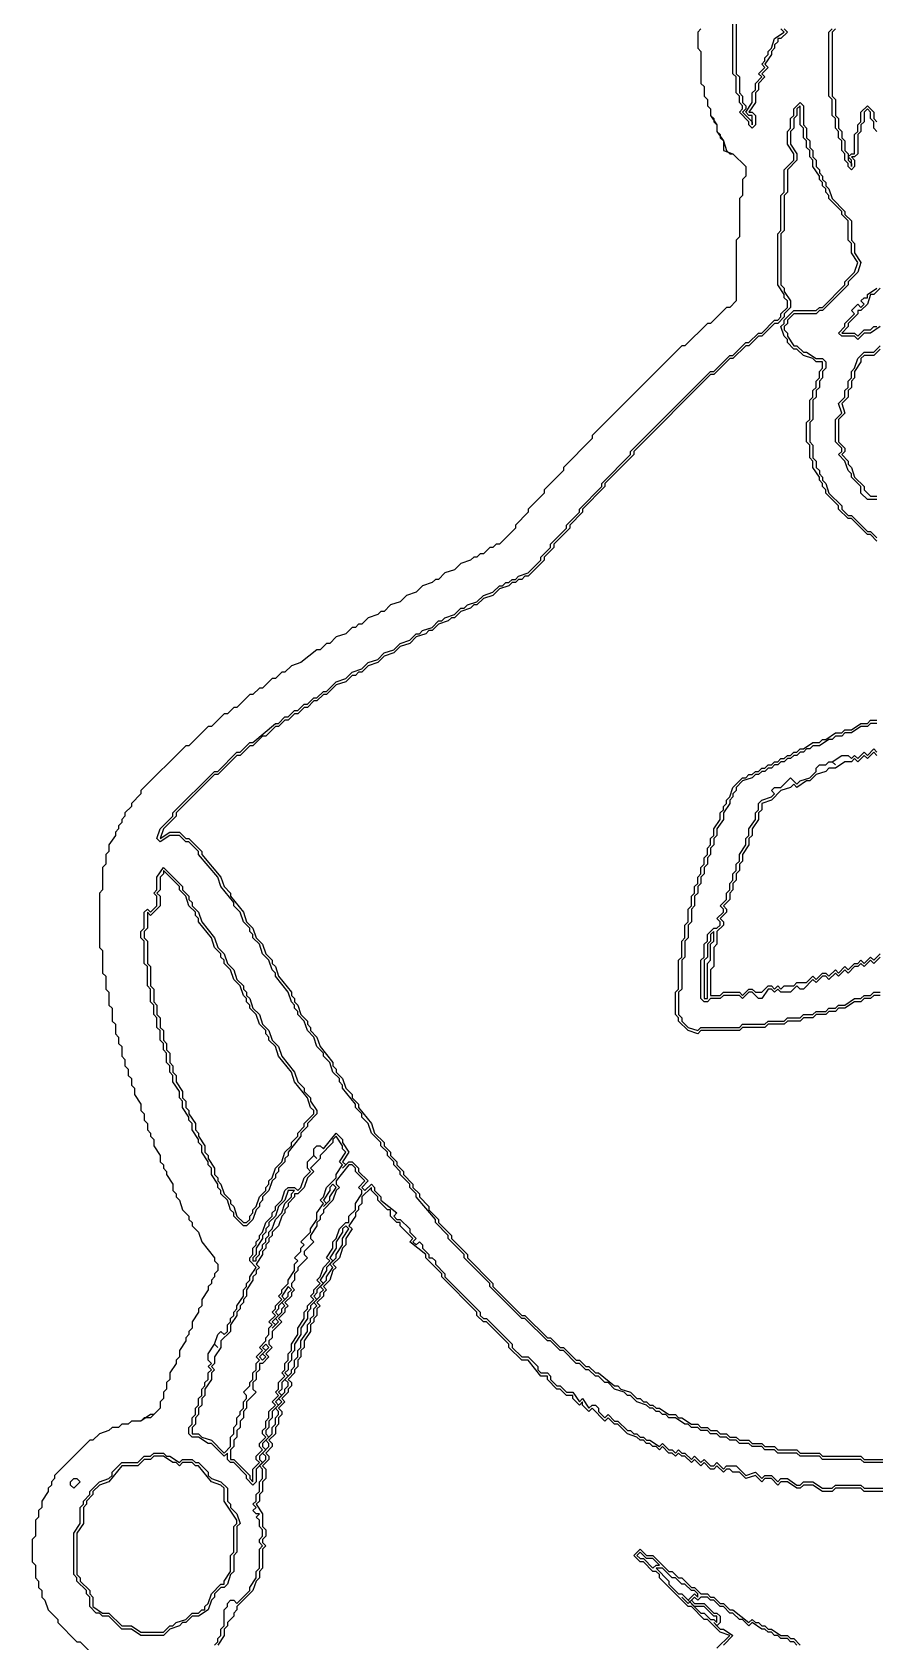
# Model space of a CAD drawing. Header units: millimetres. Extents: x 2 to 58.7, y 4.1 to 84.
# Drawn here: x 5.21 to 21.17, y 26.06 to 56.55 of the extents above; entities that cross this region are included whole.
import ezdxf

# ---------------------------------------------------------------- set-up
doc = ezdxf.new("R2010")
doc.units = ezdxf.units.MM
for name, color, linetype, true_color in [('CUT_OUTER', 1, 'Continuous', 0xa7a7a7), ('FILL_BLUE', 6, 'Continuous', 0x196fc6), ('FILL_HAIR', 5, 'Continuous', 0x905530), ('FILL_WHITE', 4, 'Continuous', 0xf5f3f0), ('RAISED_METAL', 2, 'Continuous', 0xa7a7a7)]:
    doc.layers.add(name, color=color, linetype=linetype, true_color=true_color)

msp = doc.modelspace()

# ---------------------------------------------------------------- linework, layer by layer
at = {"layer": 'CUT_OUTER'}
msp.add_lwpolyline([(17.877, 56.606), (17.816, 56.545), (17.816, 56.242), (17.877, 56.182), (17.877, 55.576), (17.937, 55.515), (17.937, 55.333), (17.998, 55.273), (17.998, 55.152), (18.059, 55.091), (18.059, 54.97), (18.119, 54.909), (18.119, 54.848), (18.18, 54.788), (18.18, 54.667), (18.301, 54.485), (18.301, 54.303), (18.483, 54.242), (18.725, 54), (18.725, 53.818), (18.665, 53.758), (18.665, 53.455), (18.604, 53.394), (18.604, 52.667), (18.543, 52.606), (18.543, 51.455), (18.422, 51.333), (18.362, 51.333), (18.059, 51.03), (17.998, 51.03), (17.574, 50.606), (17.513, 50.606), (15.817, 48.909), (15.817, 48.848), (15.271, 48.303), (15.271, 48.242), (14.908, 47.879), (14.908, 47.818), (14.605, 47.515), (14.605, 47.455), (14.362, 47.212), (14.362, 47.152), (14.059, 46.848), (13.999, 46.848), (13.938, 46.788), (13.877, 46.788), (13.756, 46.667), (13.696, 46.667), (13.635, 46.606), (13.574, 46.606), (13.514, 46.545), (13.332, 46.485), (13.211, 46.364), (13.029, 46.303), (12.908, 46.182), (12.847, 46.182), (12.787, 46.121), (12.605, 46.061), (12.484, 45.939), (12.302, 45.879), (12.181, 45.758), (11.999, 45.697), (11.878, 45.576), (11.817, 45.576), (11.756, 45.515), (11.575, 45.455), (11.453, 45.333), (11.393, 45.333), (11.332, 45.273), (11.272, 45.273), (11.15, 45.152), (10.969, 45.091), (10.847, 44.97), (10.787, 44.97), (10.666, 44.848), (10.605, 44.848), (10.302, 44.606), (10.12, 44.545), (9.999, 44.424), (9.939, 44.424), (9.817, 44.303), (9.757, 44.303), (9.575, 44.121), (9.514, 44.121), (9.393, 44), (9.333, 44), (9.09, 43.758), (9.03, 43.758), (8.908, 43.636), (8.848, 43.636), (8.605, 43.394), (8.545, 43.394), (8.181, 43.03), (8.121, 43.03), (7.272, 42.182), (7.272, 42.121), (7.09, 41.939), (7.09, 41.879), (6.969, 41.758), (6.969, 41.697), (6.909, 41.636), (6.909, 41.576), (6.848, 41.515), (6.848, 41.455), (6.787, 41.394), (6.787, 41.333), (6.666, 41.152), (6.666, 41.03), (6.606, 40.97), (6.606, 40.788), (6.545, 40.727), (6.545, 40.303), (6.484, 40.242), (6.484, 39.212), (6.545, 39.152), (6.545, 38.727), (6.606, 38.667), (6.606, 38.424), (6.666, 38.364), (6.666, 38.121), (6.727, 38.061), (6.727, 37.818), (6.787, 37.758), (6.787, 37.576), (6.848, 37.515), (6.848, 37.394), (6.909, 37.333), (6.909, 37.152), (6.969, 37.091), (6.969, 36.97), (7.03, 36.909), (7.03, 36.788), (7.09, 36.727), (7.09, 36.606), (7.151, 36.545), (7.151, 36.424), (7.272, 36.242), (7.272, 36.121), (7.333, 36.061), (7.333, 35.939), (7.393, 35.879), (7.393, 35.758), (7.454, 35.697), (7.454, 35.636), (7.515, 35.576), (7.515, 35.455), (7.636, 35.273), (7.636, 35.152), (7.696, 35.091), (7.696, 35.03), (7.757, 34.97), (7.757, 34.909), (7.878, 34.727), (7.878, 34.606), (7.939, 34.545), (7.939, 34.485), (7.999, 34.424), (8.06, 34.242), (8.181, 34.121), (8.181, 34.061), (8.242, 34), (8.242, 33.939), (8.363, 33.818), (8.424, 33.636), (8.666, 33.333), (8.666, 33.273), (8.727, 33.212), (8.727, 33.091), (8.666, 33.03), (8.666, 32.97), (8.605, 32.909), (8.605, 32.848), (8.545, 32.788), (8.545, 32.727), (8.424, 32.545), (8.424, 32.424), (8.363, 32.364), (8.363, 32.303), (8.242, 32.121), (8.242, 32), (8.181, 31.939), (8.181, 31.879), (8.121, 31.818), (8.121, 31.758), (7.999, 31.576), (7.999, 31.455), (7.939, 31.394), (7.939, 31.333), (7.818, 31.152), (7.818, 31.03), (7.757, 30.97), (7.757, 30.848), (7.696, 30.788), (7.696, 30.667), (7.636, 30.606), (7.636, 30.485), (7.515, 30.364), (7.454, 30.364), (7.272, 30.242), (7.09, 30.242), (7.03, 30.182), (6.909, 30.182), (6.848, 30.121), (6.727, 30.121), (6.666, 30.061), (6.484, 30), (6.363, 29.879), (6.303, 29.879), (5.636, 29.212), (5.636, 29.152), (5.575, 29.091), (5.575, 29.03), (5.515, 28.97), (5.515, 28.909), (5.394, 28.727), (5.394, 28.606), (5.333, 28.545), (5.333, 28.424), (5.272, 28.364), (5.272, 28.061), (5.212, 28), (5.212, 27.576), (5.272, 27.515), (5.272, 27.273), (5.333, 27.212), (5.333, 27.091), (5.394, 27.03), (5.394, 26.909), (5.454, 26.848), (5.515, 26.667), (5.697, 26.485), (5.697, 26.424), (6.06, 26.061), (6.121, 26.061), (6.303, 25.879)], dxfattribs=at)
at = {"layer": 'FILL_BLUE'}
for points in [[(21.27, 50.545), (21.149, 50.424), (20.967, 50.424), (20.907, 50.364), (20.907, 50.303), (20.786, 50.121), (20.786, 50), (20.725, 49.939), (20.725, 49.818), (20.664, 49.758), (20.664, 49.636), (20.543, 49.515), (20.604, 49.333), (20.483, 49.212), (20.483, 48.788), (20.604, 48.667), (20.604, 48.606), (20.543, 48.545), (20.664, 48.424), (20.664, 48.364), (20.725, 48.303), (20.786, 48.121), (20.967, 47.939), (20.967, 47.879), (21.089, 47.758), (21.21, 47.758)], [(21.21, 42.848), (21.149, 42.909), (21.028, 42.788), (20.967, 42.848), (20.846, 42.727), (20.786, 42.788), (20.725, 42.727), (20.604, 42.727), (20.422, 42.606), (20.301, 42.606), (20.24, 42.545), (20.058, 42.485), (19.937, 42.364), (19.877, 42.364), (19.695, 42.242), (19.634, 42.303), (19.574, 42.242), (19.392, 42.182), (19.21, 42), (19.028, 41.939), (19.028, 41.818), (18.968, 41.758), (18.968, 41.636), (18.846, 41.455), (18.846, 41.333), (18.786, 41.273), (18.786, 41.152), (18.665, 40.97), (18.665, 40.848), (18.604, 40.788), (18.604, 40.667), (18.543, 40.606), (18.543, 40.485), (18.483, 40.424), (18.483, 40.303), (18.422, 40.242), (18.422, 40.121), (18.301, 40), (18.362, 39.939), (18.362, 39.879), (18.24, 39.758), (18.301, 39.697), (18.301, 39.636), (18.18, 39.515), (18.18, 39.273), (18.119, 39.212), (18.119, 38.848), (18.059, 38.788), (18.059, 38.303), (18.24, 38.303), (18.301, 38.364), (18.604, 38.364), (18.665, 38.303), (18.786, 38.424), (18.846, 38.424), (18.907, 38.364), (19.028, 38.364), (19.149, 38.485), (19.21, 38.485), (19.271, 38.424), (19.331, 38.485), (19.392, 38.424), (19.452, 38.485), (19.634, 38.485), (19.695, 38.545), (19.877, 38.545), (19.998, 38.667), (20.058, 38.606), (20.18, 38.727), (20.24, 38.727), (20.301, 38.667), (20.422, 38.788), (20.483, 38.727), (20.604, 38.848), (20.664, 38.788), (20.786, 38.909), (20.846, 38.909), (20.907, 38.97), (20.967, 38.909), (21.089, 39.03), (21.149, 38.97), (21.27, 39.091)], [(21.392, 28.909), (20.967, 28.909), (20.907, 28.97), (20.422, 28.97), (20.361, 28.909), (20.18, 28.909), (19.998, 29.03), (19.816, 29.03), (19.755, 28.97), (19.695, 28.97), (19.513, 29.091), (19.392, 29.091), (19.331, 29.03), (19.21, 29.152), (19.089, 29.152), (19.028, 29.091), (18.907, 29.212), (18.725, 29.152), (18.604, 29.273), (18.483, 29.273), (18.422, 29.333), (18.362, 29.333), (18.301, 29.273), (18.18, 29.394), (18.119, 29.333), (18.059, 29.333), (17.937, 29.455), (17.877, 29.394), (17.756, 29.515), (17.695, 29.455), (17.574, 29.576), (17.513, 29.576), (17.453, 29.636), (17.392, 29.576), (17.331, 29.636), (17.271, 29.636), (17.15, 29.758), (17.089, 29.697), (17.029, 29.758), (16.968, 29.758), (16.907, 29.818), (16.847, 29.818), (16.786, 29.879), (16.726, 29.879), (16.665, 29.939), (16.483, 30), (16.301, 30.182), (16.241, 30.182), (16.12, 30.303), (16.059, 30.242), (15.817, 30.485), (15.756, 30.424), (15.635, 30.545), (15.635, 30.606), (15.574, 30.545), (15.453, 30.667), (15.453, 30.727), (15.332, 30.727), (15.211, 30.848), (15.15, 30.848), (14.968, 31.03), (14.968, 31.091), (14.847, 31.091), (14.605, 31.394), (14.483, 31.394), (14.241, 31.636), (14.241, 31.697), (13.817, 32.121), (13.756, 32.121), (13.635, 32.242), (13.635, 32.303), (12.968, 32.97), (12.968, 33.03), (12.665, 33.333), (12.665, 33.394), (12.362, 33.636), (12.423, 33.697), (12.181, 33.939), (12.181, 34), (12.12, 34), (11.999, 34.121), (11.999, 34.242), (11.938, 34.242), (11.756, 34.424), (11.756, 34.485), (11.635, 34.606), (11.635, 34.667), (11.453, 34.485), (11.453, 34.364), (11.393, 34.303), (11.393, 34.242), (11.332, 34.182), (11.332, 34.121), (11.211, 33.939), (11.272, 33.879), (11.15, 33.697), (11.15, 33.576), (11.09, 33.515), (11.029, 33.333), (10.908, 33.212), (10.969, 33.152), (10.908, 33.091), (10.847, 32.909), (10.726, 32.788), (10.787, 32.727), (10.726, 32.667), (10.726, 32.606), (10.605, 32.485), (10.666, 32.424), (10.605, 32.364), (10.605, 32.242), (10.544, 32.182), (10.544, 32.121), (10.484, 32.061), (10.484, 31.939), (10.363, 31.758), (10.363, 31.636), (10.302, 31.576), (10.302, 31.455), (10.241, 31.394), (10.241, 31.273), (10.181, 31.212), (10.181, 31.152), (10.06, 31.03), (10.12, 30.97), (10.12, 30.909), (10.06, 30.848), (10.06, 30.788), (9.939, 30.667), (9.999, 30.606), (9.878, 30.485), (9.939, 30.424), (9.939, 30.364), (9.878, 30.303), (9.878, 30.182), (9.817, 30.121), (9.817, 30), (9.696, 29.879), (9.757, 29.818), (9.757, 29.758), (9.636, 29.636), (9.696, 29.576), (9.696, 29.515), (9.575, 29.394), (9.636, 29.333), (9.636, 29.152), (9.575, 29.091), (9.575, 28.909), (9.514, 28.848), (9.514, 28.727), (9.454, 28.667), (9.575, 28.485), (9.575, 28.242), (9.636, 28.182), (9.636, 28.061), (9.575, 28), (9.575, 27.939), (9.636, 27.879), (9.575, 27.818), (9.575, 27.455), (9.514, 27.394), (9.514, 27.273), (9.454, 27.212), (9.393, 27.03), (9.09, 26.727), (9.09, 26.667), (9.03, 26.606), (9.03, 26.545), (8.908, 26.424), (8.908, 26.364), (8.848, 26.303), (8.848, 26.182), (8.727, 26)], [(18.18, 25.939), (18.422, 26.182), (18.24, 26.242), (17.998, 26.485), (17.937, 26.485), (17.695, 26.727), (17.634, 26.727), (17.089, 27.273), (17.089, 27.333), (17.029, 27.394), (16.968, 27.394), (16.786, 27.576), (16.726, 27.576), (16.604, 27.697), (16.726, 27.818), (16.847, 27.697), (16.968, 27.697), (17.271, 27.394), (17.331, 27.394), (17.453, 27.273), (17.513, 27.273), (17.695, 27.091), (17.756, 27.091), (17.877, 26.97), (17.998, 26.97), (18.059, 26.909), (18.119, 26.909), (18.24, 26.788), (18.301, 26.788), (18.422, 26.667), (18.483, 26.667), (18.786, 26.424), (18.846, 26.485), (18.907, 26.424), (18.968, 26.424), (19.028, 26.364), (19.089, 26.364), (19.149, 26.303), (19.21, 26.303), (19.392, 26.182), (19.513, 26.182), (19.574, 26.121), (19.634, 26.121), (19.755, 26)]]:
    msp.add_lwpolyline(points, dxfattribs=at)
msp.add_lwpolyline([(10.969, 35.636), (10.908, 35.576), (10.908, 35.515), (10.666, 35.273), (10.666, 35.212), (10.484, 35.03), (10.544, 34.97), (10.423, 34.848), (10.363, 34.667), (10.241, 34.545), (10.181, 34.545), (10.181, 34.485), (10.06, 34.364), (10.06, 34.303), (9.999, 34.242), (9.999, 34.182), (9.939, 34.121), (9.878, 33.939), (9.757, 33.818), (9.757, 33.758), (9.696, 33.697), (9.696, 33.636), (9.636, 33.576), (9.636, 33.515), (9.575, 33.455), (9.575, 33.394), (9.454, 33.212), (9.514, 33.152), (9.454, 33.091), (9.454, 33.03), (9.393, 32.97), (9.393, 32.909), (9.272, 32.727), (9.272, 32.606), (9.211, 32.545), (9.211, 32.485), (9.151, 32.424), (9.151, 32.364), (9.09, 32.303), (9.09, 32.242), (8.969, 32.061), (8.969, 31.939), (8.787, 31.758), (8.787, 31.636), (8.666, 31.455), (8.666, 31.333), (8.605, 31.273), (8.666, 31.212), (8.605, 31.152), (8.605, 31.03), (8.484, 30.848), (8.484, 30.727), (8.424, 30.667), (8.424, 30.545), (8.363, 30.485), (8.363, 30.364), (8.302, 30.303), (8.302, 30.182), (8.242, 30.121), (8.242, 30), (8.363, 30), (8.424, 29.939), (8.605, 29.879), (8.848, 29.636), (8.969, 29.758), (8.969, 29.939), (9.03, 30), (9.03, 30.121), (9.09, 30.182), (9.09, 30.303), (9.151, 30.364), (9.151, 30.424), (9.211, 30.485), (9.211, 30.606), (9.272, 30.667), (9.272, 30.727), (9.211, 30.788), (9.333, 30.909), (9.333, 30.97), (9.393, 31.03), (9.393, 31.152), (9.454, 31.212), (9.454, 31.333), (9.514, 31.394), (9.454, 31.455), (9.575, 31.576), (9.514, 31.636), (9.636, 31.758), (9.636, 31.818), (9.696, 31.879), (9.696, 32), (9.757, 32.061), (9.696, 32.121), (9.817, 32.242), (9.757, 32.303), (9.817, 32.364), (9.817, 32.424), (9.939, 32.545), (9.878, 32.606), (9.939, 32.667), (9.939, 32.727), (10.06, 32.848), (10.06, 32.909), (10.181, 33.091), (10.181, 33.212), (10.241, 33.273), (10.181, 33.333), (10.302, 33.455), (10.302, 33.515), (10.363, 33.576), (10.302, 33.636), (10.484, 33.818), (10.484, 33.879), (10.605, 34.061), (10.605, 34.182), (10.726, 34.364), (10.666, 34.424), (10.726, 34.485), (10.787, 34.667), (10.969, 34.848), (10.969, 34.909), (11.09, 35.091), (11.029, 35.152), (11.15, 35.333), (11.09, 35.394), (11.09, 35.455)], close=True, dxfattribs=at)
at = {"layer": 'FILL_HAIR'}
for points in [[(18.543, 56.848), (18.543, 55.758), (18.604, 55.697), (18.604, 55.394), (18.665, 55.333), (18.665, 55.212), (18.725, 55.152), (18.725, 55.091), (18.665, 55.03), (18.846, 54.848), (18.846, 54.788), (18.846, 54.97), (18.786, 54.97), (18.725, 55.03), (18.846, 55.212), (18.846, 55.394), (18.907, 55.455), (18.907, 55.576), (19.028, 55.697), (18.968, 55.758), (19.089, 55.879), (19.028, 55.939), (19.089, 56), (19.089, 56.061), (19.149, 56.121), (19.149, 56.182), (19.21, 56.242), (19.271, 56.424), (19.452, 56.545), (19.392, 56.606)], [(20.422, 56.606), (20.361, 56.545), (20.361, 55.333), (20.422, 55.273), (20.422, 54.97), (20.483, 54.909), (20.483, 54.727), (20.543, 54.667), (20.543, 54.545), (20.604, 54.485), (20.604, 54.303), (20.664, 54.242), (20.664, 54.121), (20.725, 54.061), (20.725, 54), (20.725, 54.121), (20.664, 54.182), (20.725, 54.242), (20.786, 54.242), (20.786, 54.606), (20.846, 54.667), (20.846, 54.788), (20.907, 54.848), (20.907, 55.03), (21.028, 55.152), (21.149, 55.03), (21.149, 54.909), (21.21, 54.848)], [(21.27, 51.697), (21.149, 51.576), (21.089, 51.576), (21.028, 51.394), (20.907, 51.273), (20.846, 51.273), (20.846, 51.212), (20.664, 51.03), (20.664, 50.97), (20.543, 50.848), (20.786, 50.848), (20.846, 50.788), (20.967, 50.909), (21.089, 50.909), (21.149, 50.97), (21.21, 50.97)]]:
    msp.add_lwpolyline(points, dxfattribs=at)
at = {"layer": 'FILL_WHITE'}
for points in [[(21.21, 46.909), (21.089, 47.03), (21.028, 47.03), (20.725, 47.333), (20.664, 47.333), (20.483, 47.515), (20.483, 47.576), (20.24, 47.818), (20.24, 47.879), (20.18, 47.939), (20.18, 48), (20.119, 48.061), (20.119, 48.121), (19.998, 48.303), (19.998, 48.424), (19.937, 48.485), (19.937, 48.727), (19.877, 48.788), (19.877, 49.152), (19.937, 49.212), (19.937, 49.576), (19.998, 49.636), (19.998, 49.758), (20.058, 49.818), (20.058, 49.939), (20.119, 50), (20.119, 50.121), (20.18, 50.182), (20.18, 50.303), (20.058, 50.303), (19.998, 50.364), (19.816, 50.424), (19.695, 50.545), (19.634, 50.545), (19.513, 50.667), (19.513, 50.727), (19.452, 50.788), (19.392, 50.97), (19.452, 51.03), (19.452, 51.091), (19.634, 51.273), (20.058, 51.273), (20.119, 51.333), (20.18, 51.333), (20.604, 51.758), (20.604, 51.818), (20.786, 52), (20.846, 52.182), (20.725, 52.364), (20.725, 52.545), (20.664, 52.606), (20.664, 52.97), (20.543, 53.091), (20.543, 53.152), (20.301, 53.394), (20.301, 53.455), (20.24, 53.515), (20.24, 53.576), (20.18, 53.636), (20.18, 53.697), (20.119, 53.758), (20.119, 53.818), (19.998, 54), (19.998, 54.121), (19.937, 54.182), (19.937, 54.303), (19.877, 54.364), (19.877, 54.485), (19.816, 54.545), (19.816, 54.727), (19.755, 54.788), (19.755, 55.152), (19.695, 55.091), (19.695, 54.97), (19.634, 54.909), (19.634, 54.727), (19.574, 54.667), (19.574, 54.424), (19.695, 54.242), (19.695, 54.121), (19.513, 53.939), (19.513, 53.515), (19.452, 53.455), (19.452, 52.788), (19.392, 52.727), (19.392, 51.758), (19.452, 51.697), (19.452, 51.636), (19.574, 51.455), (19.574, 51.333), (19.452, 51.212), (19.452, 51.152), (19.331, 51.03), (19.271, 51.03), (19.028, 50.788), (18.968, 50.788), (18.786, 50.606), (18.725, 50.606), (18.483, 50.364), (18.422, 50.364), (18.119, 50.061), (18.059, 50.061), (16.604, 48.606), (16.604, 48.545), (16.059, 48), (16.059, 47.939), (15.635, 47.515), (15.635, 47.455), (15.392, 47.212), (15.392, 47.152), (15.089, 46.848), (15.089, 46.788), (14.908, 46.606), (14.908, 46.545), (14.605, 46.242), (14.544, 46.242), (14.483, 46.182), (14.423, 46.182), (14.362, 46.121), (14.302, 46.121), (14.241, 46.061), (14.059, 46), (13.938, 45.879), (13.756, 45.818), (13.635, 45.697), (13.574, 45.697), (13.514, 45.636), (13.332, 45.576), (13.211, 45.455), (13.15, 45.455), (13.09, 45.394), (12.908, 45.333), (12.787, 45.212), (12.726, 45.212), (12.665, 45.152), (12.484, 45.091), (12.362, 44.97), (12.181, 44.909), (12.059, 44.788), (11.878, 44.727), (11.756, 44.606), (11.575, 44.545), (11.453, 44.424), (11.393, 44.424), (11.332, 44.364), (11.272, 44.364), (11.15, 44.242), (10.969, 44.182), (10.787, 44), (10.726, 44), (10.605, 43.879), (10.544, 43.879), (10.423, 43.758), (10.363, 43.758), (10.241, 43.636), (10.181, 43.636), (10.06, 43.515), (9.999, 43.515), (9.878, 43.394), (9.817, 43.394), (9.636, 43.212), (9.575, 43.212), (9.393, 43.03), (9.333, 43.03), (9.151, 42.848), (9.09, 42.848), (8.727, 42.485), (8.666, 42.485), (7.939, 41.758), (7.939, 41.697), (7.696, 41.455), (7.636, 41.273), (7.818, 41.394), (7.999, 41.394), (8.121, 41.273), (8.181, 41.273), (8.424, 41.03), (8.424, 40.97), (8.787, 40.545), (8.848, 40.364), (8.969, 40.242), (8.969, 40.182), (9.211, 39.879), (9.272, 39.697), (9.393, 39.576), (9.454, 39.394), (9.575, 39.273), (9.636, 39.091), (9.757, 38.97), (9.757, 38.909), (9.817, 38.848), (9.878, 38.667), (10.12, 38.364), (10.12, 38.303), (10.181, 38.242), (10.181, 38.182), (10.241, 38.121), (10.302, 37.939), (10.423, 37.818), (10.423, 37.758), (10.484, 37.697), (10.484, 37.636), (10.605, 37.515), (10.666, 37.333), (10.908, 37.03), (10.908, 36.97), (10.969, 36.909), (10.969, 36.848), (11.09, 36.727), (11.15, 36.545), (11.272, 36.424), (11.272, 36.364), (11.393, 36.242), (11.393, 36.182), (11.635, 35.879), (11.696, 35.697), (11.878, 35.515), (11.878, 35.455), (11.999, 35.333), (11.999, 35.273), (12.12, 35.152), (12.12, 35.091), (12.241, 34.97), (12.241, 34.909), (12.423, 34.727), (12.423, 34.667), (12.544, 34.545), (12.544, 34.485), (12.726, 34.303), (12.726, 34.242), (12.908, 34.061), (12.908, 34), (13.15, 33.758), (13.15, 33.697), (13.453, 33.394), (13.453, 33.333), (13.938, 32.848), (13.938, 32.788), (14.483, 32.242), (14.544, 32.242), (14.968, 31.818), (15.029, 31.818), (15.211, 31.636), (15.271, 31.636), (15.514, 31.394), (15.574, 31.394), (15.695, 31.273), (15.756, 31.273), (15.877, 31.152), (15.938, 31.152), (16.241, 30.909), (16.301, 30.909), (16.362, 30.848), (16.544, 30.788), (16.665, 30.667), (16.726, 30.667), (16.786, 30.606), (16.847, 30.606), (16.907, 30.545), (16.968, 30.545), (17.029, 30.485), (17.089, 30.485), (17.271, 30.364), (17.392, 30.364), (17.453, 30.303), (17.513, 30.303), (17.695, 30.182), (17.816, 30.182), (17.877, 30.121), (17.998, 30.121), (18.059, 30.061), (18.18, 30.061), (18.24, 30), (18.362, 30), (18.422, 29.939), (18.543, 29.939), (18.604, 29.879), (18.786, 29.879), (18.846, 29.818), (19.028, 29.818), (19.089, 29.758), (19.271, 29.758), (19.331, 29.697), (19.695, 29.697), (19.755, 29.636), (20.119, 29.636), (20.18, 29.576), (20.907, 29.576), (20.967, 29.515), (21.573, 29.515)], [(21.27, 38.303), (21.149, 38.303), (21.089, 38.242), (20.967, 38.242), (20.907, 38.182), (20.786, 38.182), (20.604, 38.061), (20.483, 38.061), (20.422, 38), (20.301, 38), (20.24, 37.939), (20.058, 37.939), (19.998, 37.879), (19.816, 37.879), (19.755, 37.818), (19.513, 37.818), (19.452, 37.758), (19.149, 37.758), (19.089, 37.697), (18.665, 37.697), (18.604, 37.636), (17.877, 37.636), (17.816, 37.576), (17.634, 37.636), (17.453, 37.818), (17.453, 37.879), (17.392, 37.939), (17.392, 38.364), (17.453, 38.424), (17.453, 38.97), (17.513, 39.03), (17.513, 39.333), (17.574, 39.394), (17.574, 39.636), (17.634, 39.697), (17.634, 39.939), (17.695, 40), (17.695, 40.182), (17.756, 40.242), (17.756, 40.364), (17.816, 40.424), (17.816, 40.545), (17.877, 40.606), (17.877, 40.727), (17.937, 40.788), (17.937, 40.909), (17.998, 40.97), (17.998, 41.091), (18.059, 41.152), (18.059, 41.273), (18.119, 41.333), (18.119, 41.455), (18.24, 41.636), (18.24, 41.758), (18.301, 41.818), (18.301, 41.879), (18.362, 41.939), (18.362, 42), (18.422, 42.061), (18.483, 42.242), (18.665, 42.424), (18.725, 42.424), (18.786, 42.485), (18.846, 42.485), (18.907, 42.545), (18.968, 42.545), (19.028, 42.606), (19.089, 42.606), (19.149, 42.667), (19.21, 42.667), (19.271, 42.727), (19.331, 42.727), (19.392, 42.788), (19.452, 42.788), (19.513, 42.848), (19.574, 42.848), (19.634, 42.909), (19.695, 42.909), (19.755, 42.97), (19.816, 42.97), (19.998, 43.091), (20.119, 43.091), (20.18, 43.152), (20.24, 43.152), (20.422, 43.273), (20.543, 43.273), (20.604, 43.333), (20.725, 43.333), (20.907, 43.455), (21.028, 43.455), (21.089, 43.515), (21.21, 43.515)]]:
    msp.add_lwpolyline(points, dxfattribs=at)
for points in [[(7.696, 40.667), (7.696, 40.606), (7.636, 40.545), (7.636, 40.303), (7.575, 40.242), (7.636, 40.182), (7.636, 40), (7.454, 39.818), (7.393, 39.879), (7.393, 39.576), (7.333, 39.515), (7.333, 39.394), (7.393, 39.333), (7.393, 38.909), (7.454, 38.848), (7.454, 38.485), (7.515, 38.424), (7.515, 38.182), (7.575, 38.121), (7.575, 37.939), (7.636, 37.879), (7.636, 37.697), (7.696, 37.636), (7.696, 37.455), (7.757, 37.394), (7.757, 37.273), (7.818, 37.212), (7.818, 37.03), (7.878, 36.97), (7.878, 36.848), (7.939, 36.788), (7.939, 36.667), (8.06, 36.485), (8.06, 36.364), (8.121, 36.303), (8.121, 36.182), (8.181, 36.121), (8.181, 36.061), (8.302, 35.879), (8.302, 35.758), (8.363, 35.697), (8.363, 35.636), (8.484, 35.455), (8.484, 35.333), (8.545, 35.273), (8.545, 35.212), (8.666, 35.03), (8.666, 34.909), (8.727, 34.848), (8.727, 34.788), (8.787, 34.727), (8.848, 34.545), (8.969, 34.424), (8.969, 34.364), (9.03, 34.303), (9.09, 34.121), (9.211, 34), (9.272, 34), (9.333, 34.061), (9.333, 34.121), (9.393, 34.182), (9.393, 34.242), (9.454, 34.303), (9.514, 34.485), (9.636, 34.606), (9.636, 34.667), (9.696, 34.727), (9.696, 34.788), (9.757, 34.848), (9.817, 35.03), (9.939, 35.152), (9.999, 35.333), (10.12, 35.455), (10.12, 35.515), (10.241, 35.636), (10.241, 35.697), (10.363, 35.818), (10.363, 35.879), (10.544, 36.061), (10.544, 36.121), (10.484, 36.182), (10.423, 36.364), (10.181, 36.667), (10.12, 36.848), (9.878, 37.152), (9.817, 37.333), (9.696, 37.455), (9.696, 37.515), (9.636, 37.576), (9.636, 37.636), (9.514, 37.758), (9.454, 37.939), (9.333, 38.061), (9.333, 38.121), (9.272, 38.182), (9.272, 38.242), (9.211, 38.303), (9.151, 38.485), (9.03, 38.606), (8.969, 38.788), (8.848, 38.909), (8.848, 38.97), (8.787, 39.03), (8.787, 39.091), (8.666, 39.212), (8.605, 39.394), (8.363, 39.697), (8.363, 39.758), (8.302, 39.818), (8.302, 39.879), (8.181, 40), (8.121, 40.182), (7.999, 40.303), (7.999, 40.364)], [(18.119, 39.515), (18.059, 39.455), (18.059, 39.333), (17.998, 39.273), (17.998, 39.03), (17.937, 38.97), (17.937, 38.242), (17.998, 38.242), (17.998, 38.909), (18.059, 38.97), (18.059, 39.273), (18.119, 39.333)], [(11.272, 35.091), (11.211, 35.091), (10.969, 34.788), (10.969, 34.727), (11.029, 34.667), (10.969, 34.606), (10.908, 34.424), (10.726, 34.242), (10.726, 34.182), (10.666, 34.121), (10.666, 34.061), (10.605, 34), (10.605, 33.939), (10.484, 33.758), (10.484, 33.697), (10.544, 33.636), (10.363, 33.455), (10.363, 33.394), (10.423, 33.333), (10.241, 33.152), (10.241, 33.091), (10.181, 33.03), (10.181, 32.909), (10.12, 32.848), (10.12, 32.788), (10.181, 32.727), (10.12, 32.667), (10.12, 32.606), (9.999, 32.485), (10.06, 32.424), (9.999, 32.364), (9.999, 32.303), (9.878, 32.182), (9.939, 32.121), (9.757, 31.939), (9.757, 31.818), (9.696, 31.758), (9.696, 31.697), (9.757, 31.636), (9.636, 31.515), (9.696, 31.455), (9.575, 31.333), (9.514, 31.333), (9.514, 31.212), (9.454, 31.152), (9.454, 31.03), (9.393, 30.97), (9.393, 30.848), (9.454, 30.788), (9.272, 30.606), (9.272, 30.485), (9.211, 30.424), (9.211, 30.303), (9.151, 30.242), (9.151, 30.121), (9.09, 30.061), (9.09, 29.939), (9.03, 29.879), (9.03, 29.758), (8.969, 29.697), (8.969, 29.515), (9.03, 29.515), (9.333, 29.212), (9.333, 29.152), (9.393, 29.091), (9.393, 29.333), (9.514, 29.455), (9.454, 29.515), (9.454, 29.576), (9.575, 29.697), (9.514, 29.758), (9.514, 29.818), (9.636, 29.939), (9.575, 30), (9.575, 30.061), (9.636, 30.121), (9.636, 30.242), (9.696, 30.303), (9.696, 30.424), (9.817, 30.545), (9.757, 30.606), (9.878, 30.727), (9.817, 30.788), (9.878, 30.848), (9.878, 30.97), (9.999, 31.091), (9.939, 31.152), (9.999, 31.212), (9.999, 31.333), (10.06, 31.394), (10.06, 31.515), (10.12, 31.576), (10.12, 31.697), (10.241, 31.879), (10.241, 32), (10.363, 32.182), (10.363, 32.303), (10.423, 32.364), (10.423, 32.424), (10.544, 32.545), (10.484, 32.606), (10.544, 32.667), (10.544, 32.727), (10.666, 32.848), (10.605, 32.909), (10.666, 32.97), (10.726, 33.152), (10.847, 33.273), (10.787, 33.333), (10.908, 33.515), (10.908, 33.636), (10.969, 33.697), (11.029, 33.879), (11.15, 34), (11.211, 34), (11.211, 34.121), (11.332, 34.242), (11.332, 34.364), (11.453, 34.545), (11.453, 34.606), (11.393, 34.667), (11.514, 34.788), (11.332, 34.97), (11.332, 35.03)], [(10.181, 34.606), (10.06, 34.606), (9.999, 34.424), (9.878, 34.303), (9.817, 34.121), (9.696, 34), (9.696, 33.939), (9.636, 33.879), (9.636, 33.818), (9.575, 33.758), (9.575, 33.697), (9.454, 33.515), (9.454, 33.394), (9.393, 33.333), (9.393, 33.273), (9.454, 33.273), (9.454, 33.333), (9.514, 33.394), (9.514, 33.455), (9.575, 33.515), (9.575, 33.576), (9.636, 33.636), (9.636, 33.697), (9.696, 33.758), (9.696, 33.818), (9.757, 33.879), (9.817, 34.061), (9.939, 34.182), (9.999, 34.364), (10.12, 34.485), (10.12, 34.545)], [(7.696, 29.576), (7.515, 29.576), (7.454, 29.515), (7.333, 29.515), (7.212, 29.394), (6.909, 29.394), (6.666, 29.091), (6.484, 29.03), (6.363, 28.909), (6.363, 28.848), (6.242, 28.727), (6.242, 28.667), (6.181, 28.606), (6.181, 28.303), (6.06, 28.121), (6.06, 27.333), (6.121, 27.273), (6.121, 27.212), (6.303, 27.03), (6.303, 26.97), (6.363, 26.909), (6.363, 26.727), (6.545, 26.606), (6.666, 26.606), (6.909, 26.364), (7.09, 26.364), (7.272, 26.242), (7.696, 26.242), (7.818, 26.364), (7.878, 26.364), (7.939, 26.424), (8.121, 26.485), (8.242, 26.606), (8.363, 26.606), (8.424, 26.667), (8.484, 26.667), (8.484, 26.727), (8.545, 26.788), (8.605, 26.97), (8.787, 27.152), (8.848, 27.152), (8.848, 27.212), (8.969, 27.394), (8.969, 27.697), (9.03, 27.758), (9.03, 28.242), (9.09, 28.303), (9.09, 28.364), (8.848, 28.727), (8.848, 28.97), (8.787, 29.03), (8.605, 29.091), (8.363, 29.394), (8.302, 29.394), (8.242, 29.455), (8.06, 29.455), (7.999, 29.394), (7.939, 29.455), (7.878, 29.455)], [(17.029, 27.455), (17.271, 27.212), (17.271, 27.152), (17.453, 26.97), (17.513, 26.97), (17.877, 26.606), (17.937, 26.606), (18.059, 26.485), (18.119, 26.485), (18.18, 26.424), (18.18, 26.545), (18.119, 26.545), (17.937, 26.727), (17.756, 26.727), (17.634, 26.848), (17.756, 26.97), (17.816, 26.909), (17.816, 26.97), (17.756, 27.03), (17.695, 27.03), (17.574, 27.152), (17.513, 27.152), (17.392, 27.273), (17.331, 27.273), (17.15, 27.455)]]:
    msp.add_lwpolyline(points, close=True, dxfattribs=at)
at = {"layer": 'RAISED_METAL'}
for points in [[(19.452, 56.606), (19.513, 56.545), (19.392, 56.424), (19.331, 56.424), (19.331, 56.364), (19.271, 56.303), (19.271, 56.242), (19.21, 56.182), (19.21, 56.121), (19.089, 55.939), (19.149, 55.879), (19.028, 55.758), (19.089, 55.697), (18.968, 55.576), (18.968, 55.455), (18.907, 55.394), (18.907, 55.212), (18.786, 55.03), (18.846, 55.03), (18.907, 54.97), (18.907, 54.788), (18.846, 54.727), (18.786, 54.788), (18.786, 54.848), (18.604, 55.03), (18.665, 55.091), (18.665, 55.152), (18.604, 55.212), (18.604, 55.333), (18.543, 55.394), (18.543, 55.697), (18.483, 55.758), (18.483, 56.848)], [(17.877, 56.606), (17.816, 56.545), (17.816, 56.242), (17.877, 56.182), (17.877, 55.576), (17.937, 55.515), (17.937, 55.333), (17.998, 55.273), (17.998, 55.152), (18.059, 55.091), (18.059, 54.97), (18.18, 54.788), (18.18, 54.667), (18.24, 54.606), (18.24, 54.545), (18.301, 54.485), (18.362, 54.303), (18.422, 54.242), (18.483, 54.242), (18.725, 54), (18.725, 53.818), (18.665, 53.758), (18.665, 53.455), (18.604, 53.394), (18.604, 52.667), (18.543, 52.606), (18.543, 51.455), (18.422, 51.333), (18.362, 51.333), (18.059, 51.03), (17.998, 51.03), (17.574, 50.606), (17.513, 50.606), (15.817, 48.909), (15.817, 48.848), (15.271, 48.303), (15.271, 48.242), (14.908, 47.879), (14.908, 47.818), (14.605, 47.515), (14.605, 47.455), (14.362, 47.212), (14.362, 47.152), (14.059, 46.848), (13.999, 46.848), (13.938, 46.788), (13.877, 46.788), (13.756, 46.667), (13.696, 46.667), (13.635, 46.606), (13.574, 46.606), (13.514, 46.545), (13.332, 46.485), (13.211, 46.364), (13.029, 46.303), (12.908, 46.182), (12.847, 46.182), (12.787, 46.121), (12.605, 46.061), (12.484, 45.939), (12.302, 45.879), (12.181, 45.758), (11.999, 45.697), (11.878, 45.576), (11.817, 45.576), (11.756, 45.515), (11.575, 45.455), (11.453, 45.333), (11.393, 45.333), (11.332, 45.273), (11.272, 45.273), (11.15, 45.152), (10.969, 45.091), (10.847, 44.97), (10.787, 44.97), (10.666, 44.848), (10.605, 44.848), (10.302, 44.606), (10.12, 44.545), (9.999, 44.424), (9.939, 44.424), (9.817, 44.303), (9.757, 44.303), (9.575, 44.121), (9.514, 44.121), (9.393, 44), (9.333, 44), (9.09, 43.758), (9.03, 43.758), (8.908, 43.636), (8.848, 43.636), (8.605, 43.394), (8.545, 43.394), (8.181, 43.03), (8.121, 43.03), (7.272, 42.182), (7.272, 42.121), (7.09, 41.939), (7.09, 41.879), (6.969, 41.758), (6.969, 41.697), (6.909, 41.636), (6.909, 41.576), (6.848, 41.515), (6.848, 41.455), (6.787, 41.394), (6.787, 41.333), (6.666, 41.152), (6.666, 41.03), (6.606, 40.97), (6.606, 40.788), (6.545, 40.727), (6.545, 40.303), (6.484, 40.242), (6.484, 39.212), (6.545, 39.152), (6.545, 38.727), (6.606, 38.667), (6.606, 38.424), (6.666, 38.364), (6.666, 38.121), (6.727, 38.061), (6.727, 37.818), (6.787, 37.758), (6.787, 37.576), (6.848, 37.515), (6.848, 37.394), (6.909, 37.333), (6.909, 37.152), (6.969, 37.091), (6.969, 36.97), (7.03, 36.909), (7.03, 36.788), (7.09, 36.727), (7.09, 36.606), (7.151, 36.545), (7.151, 36.424), (7.272, 36.242), (7.272, 36.121), (7.333, 36.061), (7.333, 35.939), (7.393, 35.879), (7.393, 35.758), (7.454, 35.697), (7.454, 35.636), (7.515, 35.576), (7.515, 35.455), (7.636, 35.273), (7.636, 35.152), (7.696, 35.091), (7.696, 35.03), (7.757, 34.97), (7.757, 34.909), (7.878, 34.727), (7.878, 34.606), (7.939, 34.545), (7.939, 34.485), (7.999, 34.424), (8.06, 34.242), (8.181, 34.121), (8.181, 34.061), (8.242, 34), (8.242, 33.939), (8.363, 33.818), (8.424, 33.636), (8.666, 33.333), (8.666, 33.273), (8.727, 33.212), (8.727, 33.091), (8.666, 33.03), (8.666, 32.97), (8.605, 32.909), (8.605, 32.848), (8.545, 32.788), (8.545, 32.727), (8.424, 32.545), (8.424, 32.424), (8.363, 32.364), (8.363, 32.303), (8.242, 32.121), (8.242, 32), (8.181, 31.939), (8.181, 31.879), (8.121, 31.818), (8.121, 31.758), (7.999, 31.576), (7.999, 31.455), (7.939, 31.394), (7.939, 31.333), (7.818, 31.152), (7.818, 31.03), (7.757, 30.97), (7.757, 30.848), (7.696, 30.788), (7.696, 30.667), (7.636, 30.606), (7.636, 30.485), (7.454, 30.303), (7.333, 30.303), (7.272, 30.242), (7.09, 30.242), (7.03, 30.182), (6.909, 30.182), (6.848, 30.121), (6.727, 30.121), (6.666, 30.061), (6.484, 30), (6.363, 29.879), (6.303, 29.879), (5.636, 29.212), (5.636, 29.152), (5.575, 29.091), (5.575, 29.03), (5.515, 28.97), (5.515, 28.909), (5.394, 28.727), (5.394, 28.606), (5.333, 28.545), (5.333, 28.424), (5.272, 28.364), (5.272, 28.061), (5.212, 28), (5.212, 27.576), (5.272, 27.515), (5.272, 27.273), (5.333, 27.212), (5.333, 27.091), (5.394, 27.03), (5.394, 26.909), (5.454, 26.848), (5.515, 26.667), (5.697, 26.485), (5.697, 26.424), (6.06, 26.061), (6.121, 26.061), (6.303, 25.879)], [(21.21, 54.667), (21.149, 54.727), (21.149, 54.848), (21.089, 54.909), (21.089, 55.03), (21.028, 55.091), (20.967, 55.03), (20.967, 54.848), (20.907, 54.788), (20.907, 54.667), (20.846, 54.606), (20.846, 54.242), (20.786, 54.182), (20.725, 54.182), (20.786, 54.121), (20.786, 54), (20.725, 53.939), (20.664, 54), (20.664, 54.061), (20.604, 54.121), (20.604, 54.242), (20.543, 54.303), (20.543, 54.485), (20.483, 54.545), (20.483, 54.667), (20.422, 54.727), (20.422, 54.909), (20.361, 54.97), (20.361, 55.273), (20.301, 55.333), (20.301, 56.545), (20.361, 56.606)], [(21.573, 29.455), (20.967, 29.455), (20.907, 29.515), (20.18, 29.515), (20.119, 29.576), (19.755, 29.576), (19.695, 29.636), (19.331, 29.636), (19.271, 29.697), (19.089, 29.697), (19.028, 29.758), (18.846, 29.758), (18.786, 29.818), (18.604, 29.818), (18.543, 29.879), (18.422, 29.879), (18.362, 29.939), (18.24, 29.939), (18.18, 30), (18.059, 30), (17.998, 30.061), (17.877, 30.061), (17.816, 30.121), (17.695, 30.121), (17.634, 30.182), (17.574, 30.182), (17.392, 30.303), (17.271, 30.303), (17.21, 30.364), (17.15, 30.364), (17.089, 30.424), (17.029, 30.424), (16.968, 30.485), (16.907, 30.485), (16.847, 30.545), (16.665, 30.606), (16.544, 30.727), (16.483, 30.727), (16.423, 30.788), (16.241, 30.848), (16.12, 30.97), (16.059, 30.97), (15.938, 31.091), (15.877, 31.091), (15.756, 31.212), (15.695, 31.212), (15.574, 31.333), (15.514, 31.333), (15.271, 31.576), (15.211, 31.576), (15.029, 31.758), (14.968, 31.758), (14.544, 32.182), (14.483, 32.182), (13.877, 32.788), (13.877, 32.848), (13.393, 33.333), (13.393, 33.394), (13.09, 33.697), (13.09, 33.758), (12.847, 34), (12.847, 34.061), (12.484, 34.485), (12.484, 34.545), (12.362, 34.667), (12.362, 34.727), (12.181, 34.909), (12.181, 34.97), (12.059, 35.091), (12.059, 35.152), (11.938, 35.273), (11.938, 35.333), (11.817, 35.455), (11.817, 35.515), (11.635, 35.697), (11.575, 35.879), (11.453, 36), (11.453, 36.061), (11.332, 36.182), (11.332, 36.242), (11.09, 36.545), (11.09, 36.606), (11.029, 36.667), (11.029, 36.727), (10.908, 36.848), (10.847, 37.03), (10.726, 37.152), (10.726, 37.212), (10.605, 37.333), (10.544, 37.515), (10.423, 37.636), (10.363, 37.818), (10.241, 37.939), (10.241, 38), (10.181, 38.061), (10.181, 38.121), (10.12, 38.182), (10.06, 38.364), (9.817, 38.667), (9.817, 38.727), (9.757, 38.788), (9.696, 38.97), (9.575, 39.091), (9.514, 39.273), (9.393, 39.394), (9.393, 39.455), (9.333, 39.515), (9.333, 39.576), (9.211, 39.697), (9.151, 39.879), (9.03, 40), (9.03, 40.061), (8.787, 40.364), (8.727, 40.545), (8.363, 40.97), (8.363, 41.03), (8.181, 41.212), (8.121, 41.212), (7.999, 41.333), (7.818, 41.333), (7.636, 41.212), (7.575, 41.273), (7.636, 41.455), (7.878, 41.697), (7.878, 41.758), (8.666, 42.545), (8.727, 42.545), (9.09, 42.909), (9.151, 42.909), (9.333, 43.091), (9.393, 43.091), (9.817, 43.455), (9.878, 43.455), (9.999, 43.576), (10.06, 43.576), (10.181, 43.697), (10.241, 43.697), (10.363, 43.818), (10.423, 43.818), (10.544, 43.939), (10.605, 43.939), (10.726, 44.061), (10.787, 44.061), (10.969, 44.242), (11.15, 44.303), (11.272, 44.424), (11.453, 44.485), (11.575, 44.606), (11.756, 44.667), (11.878, 44.788), (12.059, 44.848), (12.181, 44.97), (12.362, 45.03), (12.484, 45.152), (12.544, 45.152), (12.605, 45.212), (12.787, 45.273), (12.908, 45.394), (12.968, 45.394), (13.029, 45.455), (13.211, 45.515), (13.332, 45.636), (13.393, 45.636), (13.453, 45.697), (13.635, 45.758), (13.756, 45.879), (13.938, 45.939), (14.059, 46.061), (14.12, 46.061), (14.18, 46.121), (14.241, 46.121), (14.302, 46.182), (14.362, 46.182), (14.423, 46.242), (14.605, 46.303), (14.847, 46.545), (14.847, 46.606), (15.029, 46.788), (15.029, 46.848), (15.332, 47.152), (15.332, 47.212), (15.574, 47.455), (15.574, 47.515), (15.998, 47.939), (15.998, 48), (16.544, 48.545), (16.544, 48.606), (18.059, 50.121), (18.119, 50.121), (18.422, 50.424), (18.483, 50.424), (18.725, 50.667), (18.786, 50.667), (18.968, 50.848), (19.028, 50.848), (19.271, 51.091), (19.331, 51.091), (19.392, 51.152), (19.392, 51.212), (19.513, 51.333), (19.513, 51.455), (19.452, 51.515), (19.452, 51.576), (19.331, 51.758), (19.331, 52.727), (19.392, 52.788), (19.392, 53.455), (19.452, 53.515), (19.452, 53.939), (19.634, 54.121), (19.634, 54.242), (19.513, 54.424), (19.513, 54.667), (19.574, 54.727), (19.574, 54.909), (19.634, 54.97), (19.634, 55.091), (19.755, 55.212), (19.816, 55.152), (19.816, 54.788), (19.877, 54.727), (19.877, 54.545), (19.937, 54.485), (19.937, 54.364), (19.998, 54.303), (19.998, 54.182), (20.058, 54.121), (20.058, 54), (20.119, 53.939), (20.119, 53.879), (20.18, 53.818), (20.18, 53.758), (20.24, 53.697), (20.24, 53.636), (20.301, 53.576), (20.361, 53.394), (20.604, 53.152), (20.604, 53.091), (20.725, 52.97), (20.725, 52.606), (20.786, 52.545), (20.786, 52.364), (20.907, 52.182), (20.846, 52), (20.664, 51.818), (20.664, 51.758), (20.18, 51.273), (20.119, 51.273), (20.058, 51.212), (19.634, 51.212), (19.513, 51.091), (19.513, 51.03), (19.452, 50.97), (19.452, 50.909), (19.513, 50.848), (19.513, 50.788), (19.634, 50.606), (19.695, 50.606), (19.816, 50.485), (19.877, 50.485), (20.058, 50.364), (20.18, 50.364), (20.24, 50.303), (20.24, 50.182), (20.18, 50.121), (20.18, 50), (20.119, 49.939), (20.119, 49.818), (20.058, 49.758), (20.058, 49.636), (19.998, 49.576), (19.998, 49.212), (19.937, 49.152), (19.937, 48.788), (19.998, 48.727), (19.998, 48.485), (20.058, 48.424), (20.058, 48.303), (20.119, 48.242), (20.119, 48.182), (20.18, 48.121), (20.18, 48.061), (20.24, 48), (20.301, 47.818), (20.543, 47.576), (20.543, 47.515), (20.664, 47.394), (20.725, 47.394), (21.028, 47.091), (21.089, 47.091), (21.21, 46.97)], [(21.27, 50.97), (21.089, 50.848), (20.967, 50.848), (20.846, 50.727), (20.786, 50.788), (20.543, 50.788), (20.483, 50.848), (20.604, 50.97), (20.604, 51.03), (20.786, 51.212), (20.725, 51.273), (20.846, 51.394), (20.907, 51.333), (20.967, 51.394), (20.907, 51.455), (20.967, 51.515), (21.028, 51.515), (21.028, 51.576), (21.21, 51.697)], [(21.21, 47.697), (21.028, 47.697), (20.907, 47.818), (20.907, 47.939), (20.725, 48.121), (20.725, 48.182), (20.664, 48.242), (20.604, 48.424), (20.483, 48.545), (20.543, 48.606), (20.543, 48.667), (20.422, 48.788), (20.422, 49.212), (20.543, 49.333), (20.483, 49.515), (20.604, 49.636), (20.604, 49.758), (20.664, 49.818), (20.664, 49.939), (20.725, 50), (20.725, 50.121), (20.786, 50.182), (20.846, 50.364), (20.967, 50.485), (21.149, 50.485), (21.27, 50.606)], [(21.21, 43.455), (21.089, 43.455), (21.028, 43.394), (20.907, 43.394), (20.725, 43.273), (20.604, 43.273), (20.543, 43.212), (20.422, 43.212), (20.361, 43.152), (20.301, 43.152), (20.119, 43.03), (19.998, 43.03), (19.937, 42.97), (19.877, 42.97), (19.816, 42.909), (19.755, 42.909), (19.695, 42.848), (19.634, 42.848), (19.574, 42.788), (19.513, 42.788), (19.452, 42.727), (19.392, 42.727), (19.331, 42.667), (19.271, 42.667), (19.21, 42.606), (19.149, 42.606), (19.089, 42.545), (19.028, 42.545), (18.968, 42.485), (18.907, 42.485), (18.846, 42.424), (18.665, 42.364), (18.543, 42.242), (18.543, 42.182), (18.483, 42.121), (18.483, 42.061), (18.422, 42), (18.422, 41.939), (18.301, 41.758), (18.301, 41.636), (18.18, 41.455), (18.18, 41.333), (18.119, 41.273), (18.119, 41.152), (18.059, 41.091), (18.059, 40.97), (17.998, 40.909), (17.998, 40.788), (17.937, 40.727), (17.937, 40.606), (17.877, 40.545), (17.877, 40.424), (17.816, 40.364), (17.816, 40.242), (17.756, 40.182), (17.756, 40), (17.695, 39.939), (17.695, 39.697), (17.634, 39.636), (17.634, 39.394), (17.574, 39.333), (17.574, 39.03), (17.513, 38.97), (17.513, 38.424), (17.453, 38.364), (17.453, 37.939), (17.513, 37.879), (17.513, 37.818), (17.634, 37.697), (17.816, 37.636), (17.877, 37.697), (18.604, 37.697), (18.665, 37.758), (19.089, 37.758), (19.149, 37.818), (19.452, 37.818), (19.513, 37.879), (19.755, 37.879), (19.816, 37.939), (19.998, 37.939), (20.058, 38), (20.24, 38), (20.301, 38.061), (20.422, 38.061), (20.483, 38.121), (20.604, 38.121), (20.786, 38.242), (20.907, 38.242), (20.967, 38.303), (21.089, 38.303), (21.149, 38.364), (21.27, 38.364)], [(21.27, 39.03), (21.149, 38.909), (21.089, 38.97), (20.967, 38.848), (20.907, 38.909), (20.846, 38.848), (20.786, 38.848), (20.664, 38.727), (20.604, 38.788), (20.483, 38.667), (20.422, 38.727), (20.301, 38.606), (20.24, 38.667), (20.18, 38.667), (20.058, 38.545), (19.998, 38.606), (19.816, 38.424), (19.755, 38.424), (19.695, 38.485), (19.574, 38.364), (19.392, 38.364), (19.331, 38.424), (19.271, 38.364), (19.21, 38.424), (19.149, 38.424), (19.028, 38.242), (18.968, 38.242), (18.846, 38.364), (18.786, 38.364), (18.665, 38.242), (18.604, 38.303), (18.301, 38.303), (18.24, 38.242), (18.059, 38.242), (17.998, 38.182), (17.937, 38.182), (17.877, 38.242), (17.877, 38.97), (17.937, 39.03), (17.937, 39.273), (17.998, 39.333), (17.998, 39.455), (18.119, 39.576), (18.18, 39.576), (18.24, 39.636), (18.24, 39.697), (18.18, 39.758), (18.301, 39.879), (18.301, 39.939), (18.24, 40), (18.362, 40.121), (18.362, 40.242), (18.422, 40.303), (18.422, 40.424), (18.483, 40.485), (18.483, 40.606), (18.543, 40.667), (18.543, 40.788), (18.604, 40.848), (18.604, 40.97), (18.725, 41.152), (18.725, 41.273), (18.786, 41.333), (18.786, 41.455), (18.907, 41.636), (18.907, 41.758), (18.968, 41.818), (18.968, 41.939), (19.028, 42), (19.21, 42.061), (19.271, 42.121), (19.21, 42.182), (19.271, 42.242), (19.392, 42.242), (19.574, 42.424), (19.695, 42.303), (19.755, 42.364), (19.937, 42.424), (20.058, 42.545), (20.058, 42.606), (20.119, 42.667), (20.24, 42.667), (20.301, 42.727), (20.361, 42.727), (20.422, 42.667), (20.361, 42.727), (20.543, 42.848), (20.664, 42.848), (20.725, 42.788), (20.786, 42.848), (20.846, 42.788), (20.967, 42.909), (21.028, 42.848), (21.149, 42.97), (21.21, 42.909)], [(8.666, 26), (8.727, 26.061), (8.727, 26.121), (8.787, 26.182), (8.787, 26.303), (8.848, 26.364), (8.848, 26.667), (8.908, 26.727), (8.908, 26.788), (8.969, 26.848), (9.03, 26.848), (9.09, 26.788), (9.333, 27.03), (9.333, 27.091), (9.454, 27.273), (9.454, 27.394), (9.514, 27.455), (9.514, 27.818), (9.575, 27.879), (9.514, 27.939), (9.514, 28), (9.575, 28.061), (9.575, 28.182), (9.514, 28.242), (9.514, 28.364), (9.454, 28.424), (9.514, 28.485), (9.454, 28.485), (9.393, 28.545), (9.454, 28.606), (9.393, 28.667), (9.454, 28.727), (9.454, 28.848), (9.514, 28.909), (9.514, 29.091), (9.575, 29.152), (9.575, 29.333), (9.514, 29.394), (9.636, 29.515), (9.636, 29.576), (9.575, 29.636), (9.696, 29.758), (9.696, 29.818), (9.636, 29.879), (9.757, 30), (9.757, 30.121), (9.817, 30.182), (9.817, 30.303), (9.878, 30.364), (9.878, 30.424), (9.817, 30.485), (9.939, 30.606), (9.878, 30.667), (9.999, 30.788), (9.999, 30.848), (10.06, 30.909), (10.06, 30.97), (9.999, 31.03), (10.12, 31.152), (10.12, 31.212), (10.181, 31.273), (10.181, 31.394), (10.241, 31.455), (10.241, 31.576), (10.302, 31.636), (10.302, 31.758), (10.423, 31.939), (10.423, 32.061), (10.484, 32.121), (10.484, 32.182), (10.544, 32.242), (10.544, 32.364), (10.605, 32.424), (10.544, 32.485), (10.666, 32.606), (10.666, 32.667), (10.726, 32.727), (10.666, 32.788), (10.787, 32.909), (10.787, 32.97), (10.908, 33.152), (10.847, 33.212), (10.969, 33.333), (10.969, 33.394), (11.09, 33.576), (11.09, 33.697), (11.211, 33.879), (11.15, 33.939), (11.09, 33.879), (11.09, 33.818), (10.969, 33.636), (10.969, 33.515), (10.847, 33.333), (10.908, 33.273), (10.787, 33.152), (10.787, 33.091), (10.666, 32.909), (10.726, 32.848), (10.605, 32.727), (10.605, 32.667), (10.544, 32.606), (10.605, 32.545), (10.484, 32.424), (10.484, 32.364), (10.423, 32.303), (10.423, 32.182), (10.302, 32), (10.302, 31.879), (10.181, 31.697), (10.181, 31.576), (10.12, 31.515), (10.12, 31.394), (10.06, 31.333), (10.06, 31.212), (9.999, 31.152), (10.06, 31.091), (9.939, 30.97), (9.939, 30.848), (9.878, 30.788), (9.939, 30.727), (9.817, 30.606), (9.878, 30.545), (9.757, 30.424), (9.757, 30.303), (9.696, 30.242), (9.696, 30.121), (9.636, 30.061), (9.636, 30), (9.696, 29.939), (9.575, 29.818), (9.575, 29.758), (9.636, 29.697), (9.514, 29.576), (9.514, 29.515), (9.575, 29.455), (9.454, 29.333), (9.454, 29.091), (9.393, 29.03), (9.272, 29.152), (9.272, 29.212), (9.03, 29.455), (8.969, 29.455), (8.908, 29.515), (8.908, 29.636), (8.848, 29.576), (8.605, 29.818), (8.545, 29.818), (8.363, 29.939), (8.242, 29.939), (8.181, 30), (8.181, 30.121), (8.242, 30.182), (8.242, 30.303), (8.302, 30.364), (8.302, 30.485), (8.363, 30.545), (8.363, 30.667), (8.424, 30.727), (8.424, 30.848), (8.484, 30.909), (8.484, 30.97), (8.545, 31.03), (8.545, 31.152), (8.605, 31.212), (8.545, 31.273), (8.605, 31.333), (8.545, 31.394), (8.545, 31.515), (8.666, 31.697), (8.727, 31.636), (8.666, 31.697), (8.727, 31.879), (8.787, 31.939), (8.848, 31.879), (8.908, 31.939), (8.908, 32.061), (8.969, 32.121), (8.969, 32.182), (9.03, 32.242), (9.03, 32.303), (9.09, 32.364), (9.09, 32.424), (9.211, 32.606), (9.211, 32.727), (9.272, 32.788), (9.272, 32.848), (9.333, 32.909), (9.333, 32.97), (9.454, 33.152), (9.333, 33.273), (9.333, 33.333), (9.393, 33.394), (9.393, 33.515), (9.454, 33.576), (9.454, 33.636), (9.514, 33.697), (9.514, 33.758), (9.575, 33.818), (9.636, 34), (9.757, 34.121), (9.757, 34.182), (9.817, 34.242), (9.817, 34.303), (9.939, 34.424), (9.999, 34.606), (10.06, 34.667), (10.181, 34.667), (10.241, 34.606), (10.302, 34.667), (10.363, 34.848), (10.484, 34.97), (10.423, 35.03), (10.423, 35.152), (10.544, 35.273), (10.605, 35.212), (10.544, 35.273), (10.544, 35.394), (10.605, 35.455), (10.666, 35.455), (10.726, 35.394), (10.969, 35.697), (11.09, 35.576), (11.09, 35.515), (11.211, 35.333), (11.09, 35.152), (11.15, 35.091), (11.09, 35.03), (11.211, 35.152), (11.272, 35.152), (11.393, 35.03), (11.393, 34.97), (11.575, 34.788), (11.453, 34.667), (11.514, 34.606), (11.635, 34.727), (11.696, 34.667), (11.696, 34.606), (11.817, 34.485), (11.817, 34.424), (12.12, 34.182), (12.059, 34.121), (12.12, 34.061), (12.181, 34.061), (12.362, 33.879), (12.362, 33.818), (12.484, 33.697), (12.423, 33.636), (12.484, 33.576), (12.544, 33.636), (12.605, 33.576), (12.605, 33.515), (12.726, 33.394), (12.726, 33.333), (12.787, 33.333), (12.847, 33.273), (12.847, 33.212), (13.029, 33.03), (13.029, 32.97), (13.696, 32.303), (13.696, 32.242), (13.756, 32.182), (13.817, 32.182), (14.302, 31.697), (14.302, 31.636), (14.483, 31.455), (14.605, 31.455), (14.786, 31.273), (14.786, 31.212), (14.847, 31.152), (14.968, 31.152), (15.029, 31.091), (15.029, 31.03), (15.15, 30.909), (15.211, 30.909), (15.332, 30.788), (15.453, 30.788), (15.574, 30.606), (15.635, 30.667), (15.756, 30.485), (15.817, 30.545), (15.877, 30.545), (15.938, 30.485), (15.938, 30.424), (16.059, 30.303), (16.12, 30.364), (16.241, 30.242), (16.301, 30.242), (16.483, 30.061), (16.544, 30.061), (16.604, 30), (16.665, 30), (16.726, 29.939), (16.786, 29.939), (16.847, 29.879), (16.907, 29.879), (17.089, 29.758), (17.15, 29.818), (17.271, 29.697), (17.331, 29.697), (17.392, 29.636), (17.453, 29.697), (17.513, 29.636), (17.574, 29.636), (17.695, 29.515), (17.756, 29.576), (17.877, 29.455), (17.937, 29.515), (18.059, 29.394), (18.119, 29.394), (18.18, 29.455), (18.301, 29.333), (18.362, 29.394), (18.543, 29.394), (18.725, 29.212), (18.907, 29.273), (19.028, 29.152), (19.089, 29.212), (19.21, 29.212), (19.331, 29.091), (19.392, 29.152), (19.513, 29.152), (19.695, 29.03), (19.755, 29.03), (19.816, 29.091), (19.998, 29.091), (20.18, 28.97), (20.361, 28.97), (20.422, 29.03), (20.907, 29.03), (20.967, 28.97), (21.392, 28.97)], [(19.695, 26), (19.634, 26.061), (19.574, 26.061), (19.513, 26.121), (19.392, 26.121), (19.331, 26.182), (19.271, 26.182), (19.21, 26.242), (19.149, 26.242), (19.089, 26.303), (19.028, 26.303), (18.846, 26.424), (18.786, 26.364), (18.665, 26.485), (18.604, 26.485), (18.483, 26.606), (18.422, 26.606), (18.301, 26.727), (18.24, 26.727), (18.119, 26.848), (18.059, 26.848), (17.998, 26.909), (17.877, 26.909), (17.816, 26.848), (17.756, 26.909), (17.634, 26.788), (17.513, 26.909), (17.634, 26.788), (17.695, 26.848), (17.756, 26.788), (17.937, 26.788), (18.119, 26.606), (18.18, 26.606), (18.24, 26.545), (18.24, 26.424), (18.18, 26.364), (18.119, 26.424), (18.24, 26.303), (18.301, 26.303), (18.483, 26.182), (18.301, 26)]]:
    msp.add_lwpolyline(points, dxfattribs=at)
for points in [[(7.696, 40.727), (8.06, 40.364), (8.06, 40.303), (8.181, 40.182), (8.181, 40.121), (8.242, 40.061), (8.242, 40), (8.363, 39.879), (8.424, 39.697), (8.666, 39.394), (8.727, 39.212), (8.848, 39.091), (8.908, 38.909), (9.03, 38.788), (9.09, 38.606), (9.211, 38.485), (9.211, 38.424), (9.272, 38.364), (9.272, 38.303), (9.333, 38.242), (9.393, 38.061), (9.514, 37.939), (9.575, 37.758), (9.696, 37.636), (9.757, 37.455), (9.878, 37.333), (9.939, 37.152), (10.181, 36.848), (10.241, 36.667), (10.363, 36.545), (10.363, 36.485), (10.484, 36.364), (10.484, 36.303), (10.605, 36.121), (10.605, 36.061), (10.423, 35.879), (10.423, 35.818), (10.302, 35.697), (10.302, 35.636), (10.06, 35.333), (10.06, 35.273), (9.999, 35.212), (9.999, 35.152), (9.878, 35.03), (9.878, 34.97), (9.817, 34.909), (9.817, 34.848), (9.757, 34.788), (9.696, 34.606), (9.575, 34.485), (9.575, 34.424), (9.514, 34.364), (9.514, 34.303), (9.454, 34.242), (9.393, 34.061), (9.272, 33.939), (9.211, 33.939), (9.03, 34.121), (9.03, 34.182), (8.969, 34.242), (8.908, 34.424), (8.787, 34.545), (8.787, 34.606), (8.727, 34.667), (8.727, 34.727), (8.605, 34.909), (8.605, 35.03), (8.545, 35.091), (8.545, 35.152), (8.424, 35.333), (8.424, 35.455), (8.363, 35.515), (8.363, 35.576), (8.242, 35.758), (8.242, 35.879), (8.181, 35.939), (8.181, 36), (8.06, 36.182), (8.06, 36.303), (7.999, 36.364), (7.999, 36.485), (7.878, 36.667), (7.878, 36.788), (7.818, 36.848), (7.818, 36.97), (7.757, 37.03), (7.757, 37.212), (7.696, 37.273), (7.696, 37.394), (7.636, 37.455), (7.636, 37.636), (7.575, 37.697), (7.575, 37.879), (7.515, 37.939), (7.515, 38.121), (7.454, 38.182), (7.454, 38.424), (7.393, 38.485), (7.393, 38.848), (7.333, 38.909), (7.333, 39.333), (7.272, 39.394), (7.272, 39.515), (7.333, 39.576), (7.333, 39.879), (7.393, 39.939), (7.454, 39.879), (7.575, 40), (7.575, 40.182), (7.515, 40.242), (7.575, 40.303), (7.575, 40.545)], [(10.908, 34.727), (10.847, 34.667), (10.847, 34.606), (10.726, 34.424), (10.787, 34.364), (10.726, 34.303), (10.847, 34.424), (10.847, 34.485), (10.969, 34.667)], [(10.06, 32.788), (9.939, 32.606), (9.999, 32.545), (9.878, 32.424), (9.878, 32.364), (9.817, 32.303), (9.878, 32.242), (9.757, 32.121), (9.817, 32.061), (9.757, 32), (9.878, 32.121), (9.817, 32.182), (9.939, 32.303), (9.939, 32.364), (9.999, 32.424), (9.939, 32.485), (10.06, 32.606), (10.06, 32.667), (10.12, 32.727)], [(9.636, 31.697), (9.575, 31.636), (9.636, 31.576), (9.514, 31.455), (9.575, 31.394), (9.636, 31.455), (9.575, 31.515), (9.696, 31.636)], [(7.515, 29.636), (7.696, 29.636), (7.757, 29.576), (7.818, 29.576), (7.999, 29.455), (8.06, 29.515), (8.242, 29.515), (8.302, 29.455), (8.363, 29.455), (8.545, 29.273), (8.545, 29.212), (8.605, 29.152), (8.787, 29.091), (8.908, 28.97), (8.908, 28.727), (8.969, 28.667), (8.969, 28.606), (9.09, 28.485), (9.151, 28.303), (9.09, 28.242), (9.09, 27.758), (9.03, 27.697), (9.03, 27.394), (8.969, 27.333), (8.908, 27.152), (8.848, 27.091), (8.787, 27.091), (8.666, 26.97), (8.666, 26.909), (8.605, 26.848), (8.545, 26.667), (8.363, 26.545), (8.242, 26.545), (8.121, 26.424), (8.06, 26.424), (7.999, 26.364), (7.818, 26.303), (7.696, 26.182), (7.272, 26.182), (7.09, 26.303), (6.909, 26.303), (6.666, 26.545), (6.545, 26.545), (6.484, 26.606), (6.424, 26.606), (6.303, 26.727), (6.303, 26.909), (6.242, 26.97), (6.242, 27.03), (6.06, 27.212), (6.06, 27.273), (6, 27.333), (6, 28.121), (6.121, 28.303), (6.121, 28.606), (6.181, 28.667), (6.181, 28.727), (6.303, 28.848), (6.303, 28.909), (6.484, 29.091), (6.666, 29.152), (6.727, 29.212), (6.727, 29.273), (6.909, 29.455), (7.212, 29.455), (7.333, 29.576), (7.454, 29.576)], [(5.939, 29.03), (5.939, 29.091), (6, 29.152), (6.06, 29.152), (6.121, 29.091), (6, 28.97)], [(16.665, 27.697), (16.726, 27.636), (16.786, 27.636), (16.968, 27.455), (17.029, 27.515), (17.089, 27.515), (16.968, 27.636), (16.847, 27.636), (16.726, 27.758)]]:
    msp.add_lwpolyline(points, close=True, dxfattribs=at)

doc.saveas('drawing.dxf')
